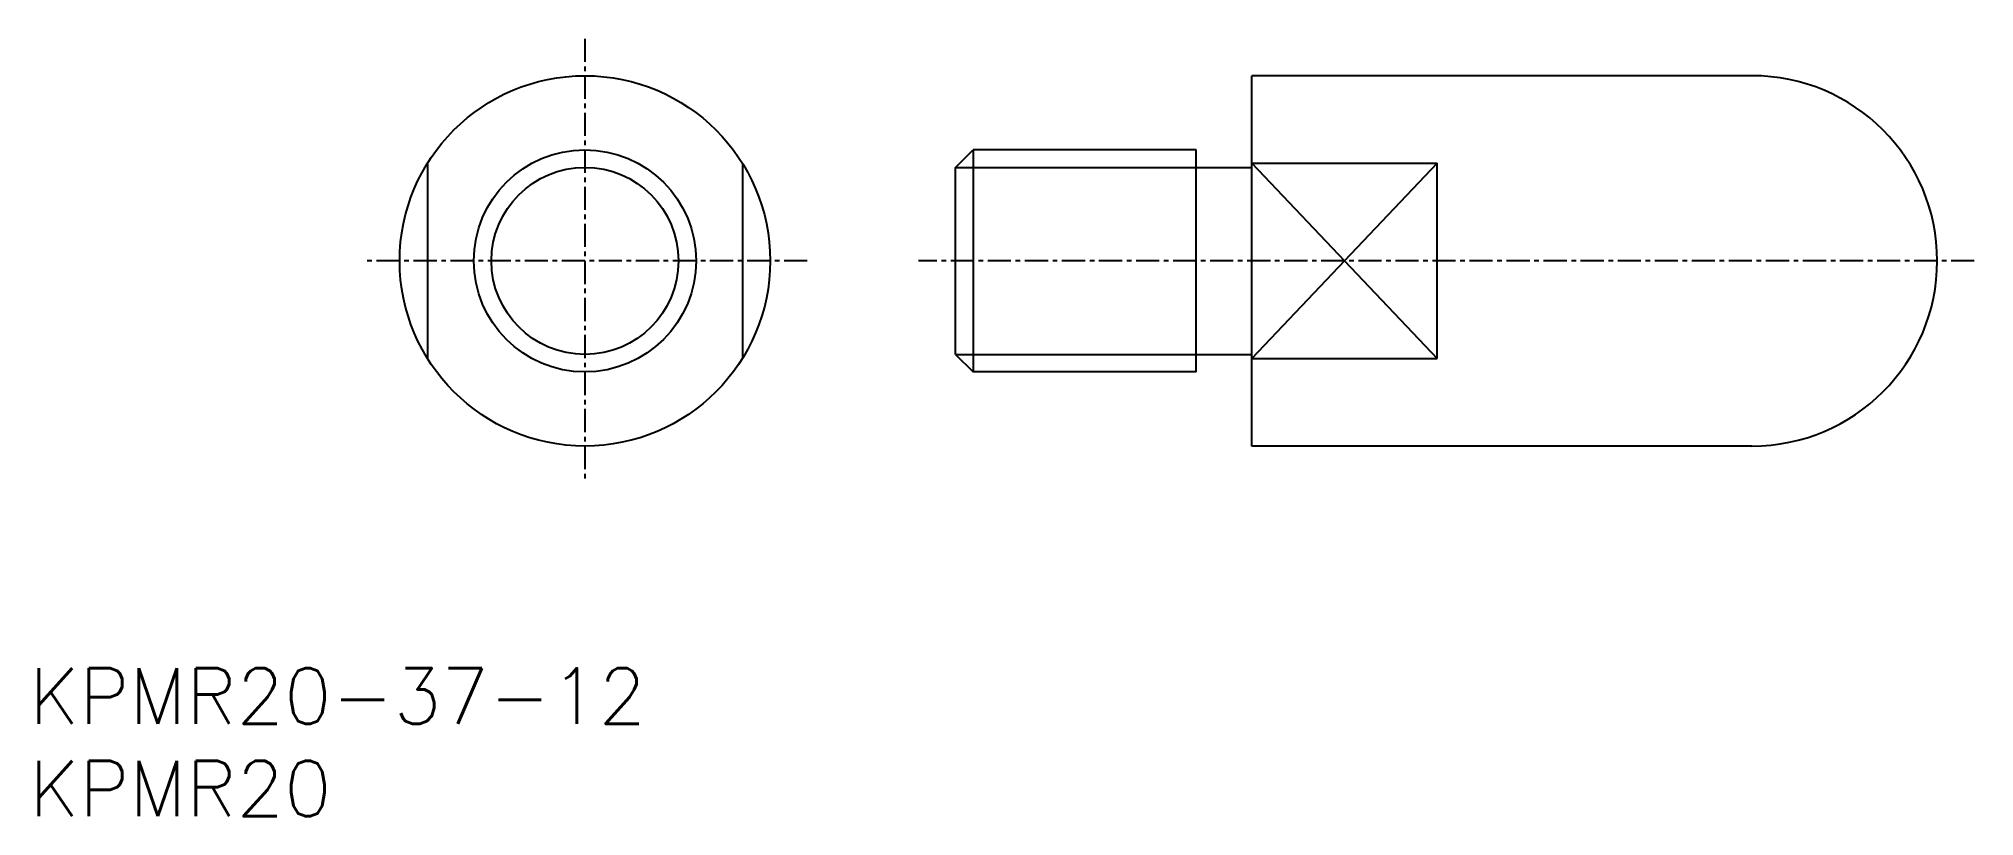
# Model space of a CAD drawing. Extents: x 1 to 105, y 0 to 42.
import ezdxf

# ---------------------------------------------------------------- set-up
doc = ezdxf.new("R2010")
doc.units = 0
doc.linetypes.add('CENTER', pattern=[2, 1.25, -0.25, 0.25, -0.25])
doc.layers.get('0').update_dxf_attribs({"linetype": 'CONTINUOUS'})
doc.layers.add('CENTER', color=1, linetype='CENTER')
doc.styles.get("Standard").update_dxf_attribs({"font": 'txt.shx'})

# ---------------------------------------------------------------- blocks, each defined once
blk = doc.blocks.new('*U8')
at = {"color": 7, "linetype": 'CONTINUOUS'}
blk.add_text('KPMR20', height=3, dxfattribs=at).set_placement((0, 0))
blk = doc.blocks.new('*U9')
at = {"color": 7, "linetype": 'CONTINUOUS'}
blk.add_text('KPMR20-37-12', height=3, dxfattribs=at).set_placement((0, 5))

msp = doc.modelspace()

# ---------------------------------------------------------------- linework, layer by layer
at = {"color": 7, "linetype": 'CONTINUOUS'}
for p, q in [((66, 20), (66, 40)), ((93, 40), (66, 40)), ((50, 35.05), (50.95, 36)), ((50.95, 36), (50.95, 24)), ((63, 36), (50.95, 36)), ((63, 24), (63, 36)), ((21.5, 35.27), (21.5, 24.73)), ((38.5, 35.27), (38.5, 24.73)), ((50, 24.95), (50, 35.05)), ((63, 35.05), (66, 35.05)), ((66, 35.27), (76, 35.27)), ((66, 35.27), (76, 24.73)), ((76, 35.27), (66, 24.73)), ((76, 24.73), (76, 35.27)), ((50, 24.95), (50.95, 24)), ((63, 24.95), (66, 24.95)), ((66, 24.73), (76, 24.73)), ((63, 24), (50.95, 24)), ((93, 20), (66, 20))]:
    msp.add_line(p, q, dxfattribs=at)
at = {"color": 3, "linetype": 'CONTINUOUS'}
for p, q in [((50, 35.05), (63, 35.05)), ((50, 24.95), (63, 24.95))]:
    msp.add_line(p, q, dxfattribs=at)
at = {"color": 7, "linetype": 'CONTINUOUS'}
for radius in [10, 5.05]:
    msp.add_circle((30, 30), radius, dxfattribs=at)
at = {"color": 3, "linetype": 'CONTINUOUS'}
msp.add_circle((30, 30), 6, dxfattribs=at)
at = {"color": 7, "linetype": 'CONTINUOUS'}
msp.add_arc((93, 30), 10, 270, 90, dxfattribs=at)
at = {"layer": 'CENTER', "color": 1, "linetype": 'CENTER'}
for p, q in [((30, 42), (30, 18)), ((42, 30), (18, 30)), ((105, 30), (48, 30))]:
    msp.add_line(p, q, dxfattribs=at)

# ---------------------------------------------------------------- block references
at = {"color": 7, "linetype": 'CONTINUOUS'}
for name in ['*U9', '*U8']:
    msp.add_blockref(name, (0, 0), dxfattribs=at)

doc.saveas('drawing.dxf')
